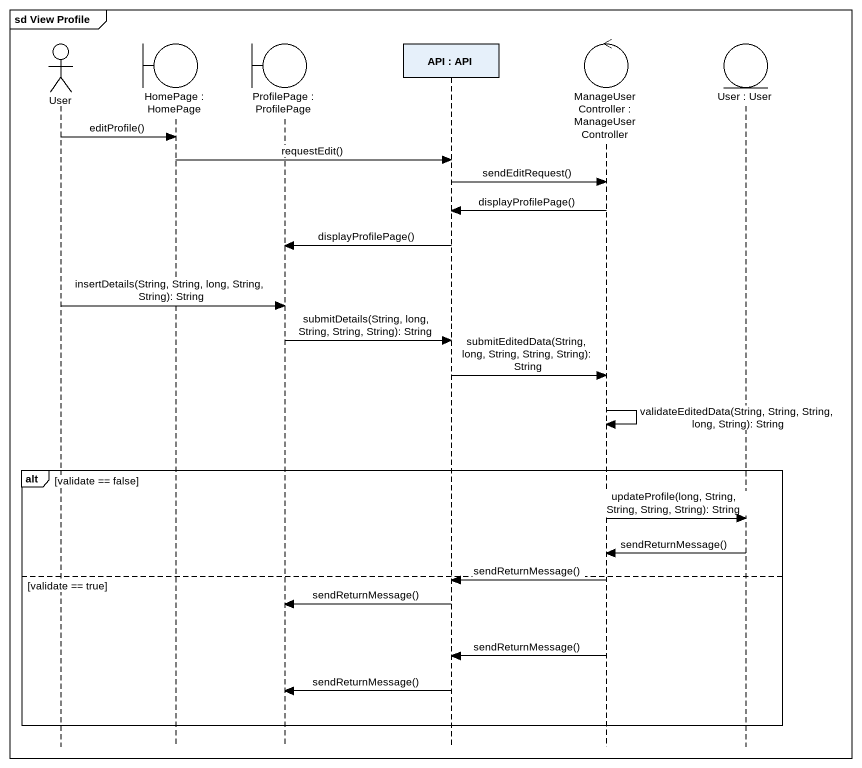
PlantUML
@startuml
mainframe sd View Profile
hide footbox
actor User
boundary "HomePage : HomePage" as HomePage
boundary "ProfilePage : ProfilePage" as ProfilePage
participant "API : API" as API
control "ManageUserController : ManageUserController" as ManageUserController
entity "User : User" as User_2

User -> HomePage : editProfile()
HomePage -> API : requestEdit()
API -> ManageUserController : sendEditRequest()
ManageUserController -> API : displayProfilePage()
API -> ProfilePage : displayProfilePage()
User -> ProfilePage : insertDetails(String, String, long, String, String): String
ProfilePage -> API : submitDetails(String, long, String, String, String): String
API -> ManageUserController : submitEditedData(String, long, String, String, String): String
ManageUserController -> ManageUserController : validateEditedData(String, String, String, long, String): String
alt validate == false
  ManageUserController -> User_2 : updateProfile(long, String, String, String, String): String
  User_2 -> ManageUserController : sendReturnMessage()
else validate == true
  ManageUserController -> API : sendReturnMessage()
  API -> ProfilePage : sendReturnMessage()
  ManageUserController -> API : sendReturnMessage()
  API -> ProfilePage : sendReturnMessage()
end
@enduml
